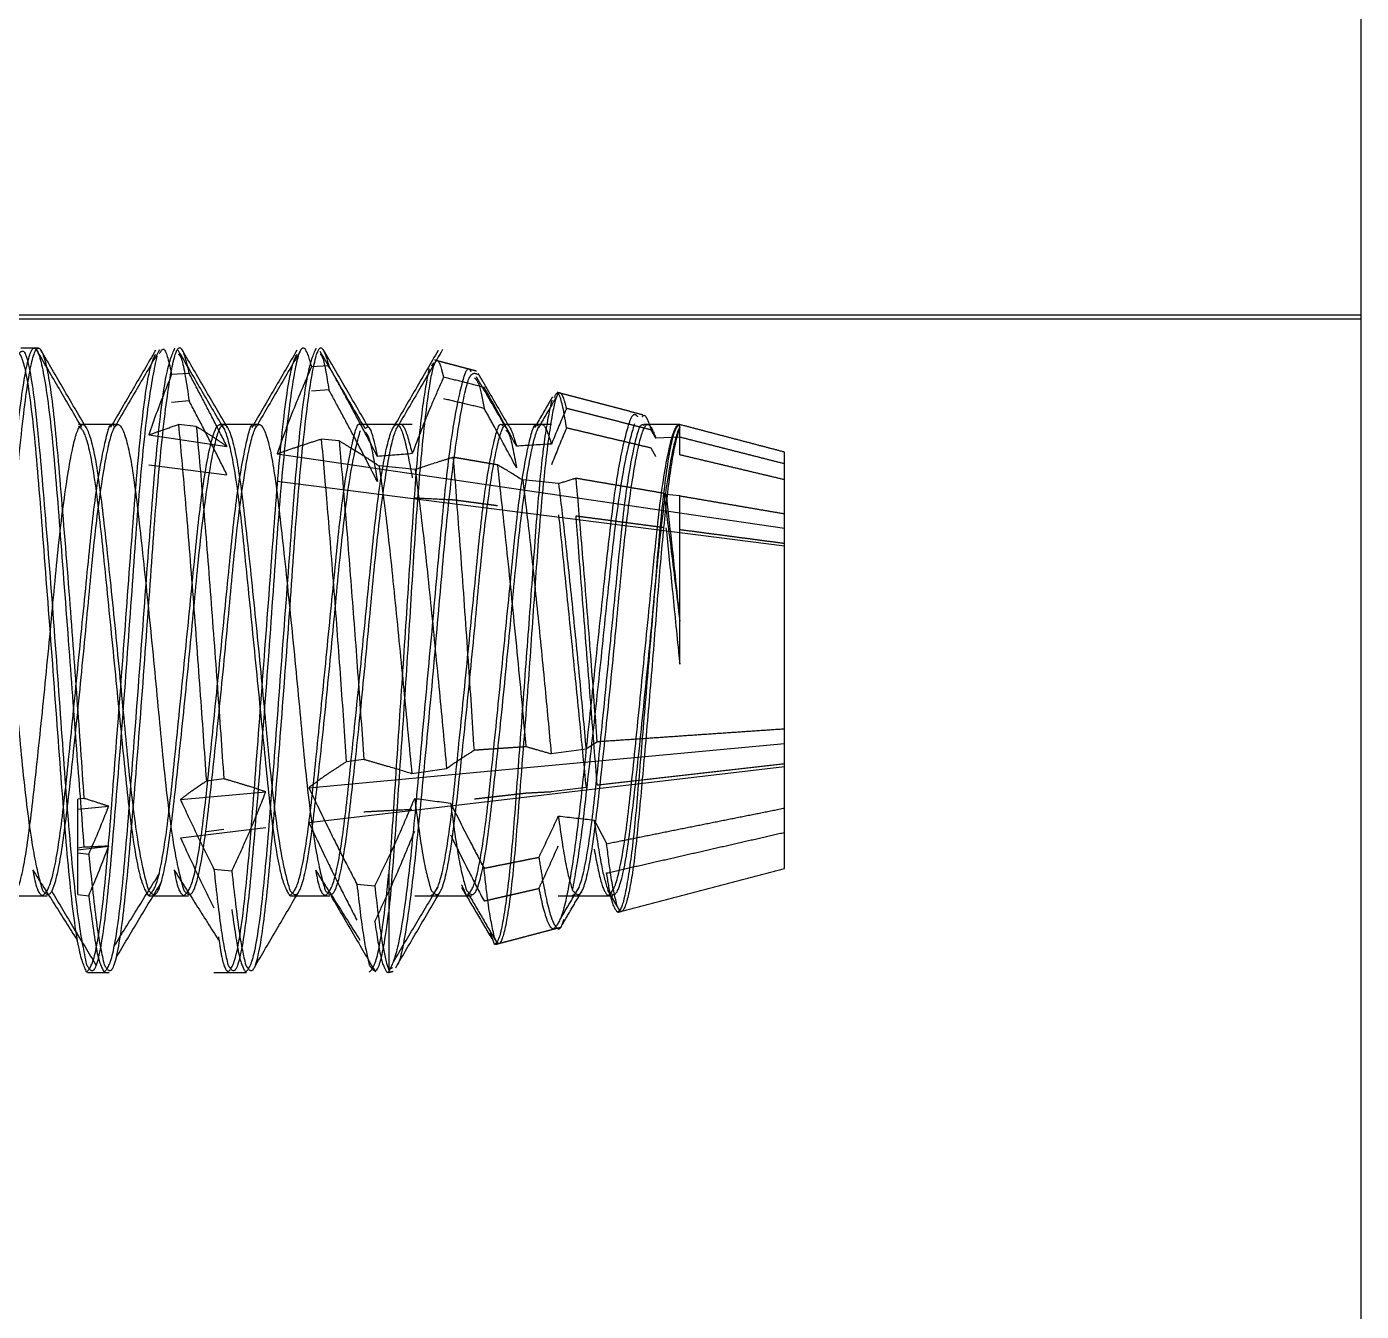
# Paper-space layout '2 DOOR PANEL LAYOUT - A1 Sheet' of a CAD drawing. Extents: x 50 to 825, y 22 to 486.
# Drawn here: x 565.134 to 566.109, y 465.388 to 466.326 of the extents above; entities that cross this region are included whole.
import ezdxf

# ---------------------------------------------------------------- set-up
doc = ezdxf.new("R2010")
doc.units = 0
doc.linetypes.add('HIDDEN', pattern=[0.375, 0.25, -0.125])
doc.layers.add('N-EQPM', color=3, linetype='Continuous', lineweight=25)

psp = doc.layouts.new('2 DOOR PANEL LAYOUT - A1 Sheet')

# ---------------------------------------------------------------- linework, layer by layer
at = {"layer": 'N-EQPM', "linetype": 'HIDDEN', "ltscale": 7}
for p, q in [((566.10934, 466.11538), (566.10934, 466.7518)), ((566.10934, 466.11538), (564.86973, 466.11538)), ((566.10934, 466.11249), (564.86973, 466.11249)), ((566.10934, 466.11249), (566.10934, 466.11538)), ((566.10934, 464.9952), (566.10934, 466.11249)), ((565.2528, 466.07277), (565.24003, 466.072)), ((565.35496, 466.07829), (565.34219, 466.07767)), ((565.35496, 466.06074), (565.34219, 466.05981)), ((565.2528, 466.05273), (565.24003, 466.05164)), ((565.25806, 466.03413), (565.24501, 466.03544)), ((565.61134, 466.02623), (565.61134, 466.03543)), ((565.22328, 466.02788), (565.28045, 466.01948)), ((565.3624, 466.02353), (565.34936, 466.02487)), ((565.61134, 466.02623), (565.59389, 466.0254)), ((565.61134, 466.01332), (565.61134, 466.02623)), ((565.31716, 466.01409), (565.68787, 465.95967)), ((565.68787, 466.00676), (565.68787, 466.01531)), ((565.22328, 466.00606), (565.28045, 465.99878)), ((565.41791, 466.0027), (565.39167, 466.0052)), ((565.68787, 465.9703), (565.68787, 466.00676)), ((565.52274, 465.99241), (565.49655, 465.99502)), ((565.31716, 465.9941), (565.68787, 465.94689)), ((565.61134, 465.9834), (565.60126, 465.98444)), ((565.61134, 465.89188), (565.61134, 465.9834)), ((565.68787, 465.81298), (565.68787, 465.9703)), ((565.61134, 465.86031), (565.61134, 465.89188)), ((565.68787, 465.80235), (565.68787, 465.81298)), ((565.34036, 465.77012), (565.68787, 465.80235)), ((565.68787, 465.75526), (565.68787, 465.80235)), ((565.38046, 465.7907), (565.36767, 465.78896)), ((565.54283, 465.79832), (565.51735, 465.79478)), ((565.34036, 465.7447), (565.68787, 465.78573)), ((565.44099, 465.78401), (565.41555, 465.78037)), ((565.27817, 465.77665), (565.26539, 465.77487)), ((565.17596, 465.76232), (565.17137, 465.76167)), ((565.17137, 465.72248), (565.17137, 465.76167)), ((565.24647, 465.76142), (565.30882, 465.7672)), ((565.54283, 465.77023), (565.51735, 465.76702)), ((565.17137, 465.75445), (565.19401, 465.75655)), ((565.68787, 465.71119), (565.68787, 465.75526)), ((565.24647, 465.73362), (565.30882, 465.74098)), ((565.27817, 465.73948), (565.26539, 465.73787)), ((565.17137, 465.72476), (565.19401, 465.72743)), ((565.17596, 465.72658), (565.17137, 465.726)), ((565.17137, 465.69201), (565.17137, 465.726)), ((565.17137, 465.72248), (565.17948, 465.72147)), ((565.27093, 465.71073), (565.28399, 465.70927)), ((565.39863, 465.70709), (565.39863, 465.6793)), ((565.37538, 465.69966), (565.38844, 465.69836)), ((565.56568, 465.68359), (565.55875, 465.6953)), ((565.17137, 465.69201), (565.17948, 465.69116)), ((565.39863, 465.6793), (565.39863, 465.63536))]:
    psp.add_line(p, q, dxfattribs=at)
for start_param, end_param in [(5.439653, 5.464111), (5.346525, 5.369179), (0.851795, 0.876472), (0.947633, 0.970525)]:
    psp.add_ellipse((566.34464, 465.86325), major_axis=(-1.40224, 0.03847), ratio=0.119681, start_param=start_param, end_param=end_param, dxfattribs=at)
for points, knots in [([(565.08744, 465.64076), (565.0895, 465.63754), (565.09367, 465.631), (565.1007, 465.66574), (565.10653, 465.72822), (565.11326, 465.81172), (565.12, 465.90296), (565.12583, 465.98834), (565.13286, 466.05443), (565.13909, 466.09144), (565.14532, 466.09393), (565.15235, 466.06118), (565.15818, 465.99813), (565.16463, 465.91842), (565.17081, 465.83478), (565.17426, 465.78615), (565.17596, 465.76232)], [0, 0, 0, 0, 0.072273, 0.146454, 0.217685, 0.291219, 0.364753, 0.435984, 0.510165, 0.582438, 0.654711, 0.728892, 0.800123, 0.873657, 0.938073, 1, 1, 1, 1]), ([(565.08744, 465.63533), (565.0895, 465.63758), (565.09367, 465.64215), (565.1007, 465.69195), (565.10653, 465.76549), (565.11326, 465.8544), (565.12, 465.94449), (565.12583, 466.02243), (565.13286, 466.07593), (565.13909, 466.09702), (565.14532, 466.08273), (565.15235, 466.03498), (565.15818, 465.96084), (565.16463, 465.87602), (565.17081, 465.79281), (565.17426, 465.74836), (565.17596, 465.72658)], [0, 0, 0, 0, 0.072273, 0.146454, 0.217685, 0.291219, 0.364753, 0.435984, 0.510165, 0.582438, 0.654711, 0.728892, 0.800123, 0.873657, 0.938073, 1, 1, 1, 1]), ([(565.19074, 465.64076), (565.1928, 465.63754), (565.19697, 465.631), (565.204, 465.66574), (565.20983, 465.72822), (565.21657, 465.81171), (565.2233, 465.90296), (565.22913, 465.98831), (565.23615, 466.05453), (565.24198, 466.0886), (565.2473, 466.09509), (565.25094, 466.0803), (565.2528, 466.07277)], [0, 0, 0, 0, 0.103366, 0.209461, 0.311337, 0.416506, 0.521676, 0.623552, 0.729647, 0.833013, 0.915101, 1, 1, 1, 1]), ([(565.28113, 465.64076), (565.28319, 465.63754), (565.28736, 465.631), (565.29439, 465.66574), (565.30021, 465.72822), (565.30695, 465.81171), (565.31369, 465.90296), (565.31952, 465.98831), (565.32654, 466.05452), (565.33223, 466.08772), (565.3372, 466.09478), (565.34051, 466.08344), (565.34219, 466.07767)], [0, 0, 0, 0, 0.104981, 0.212733, 0.316201, 0.423013, 0.529826, 0.633293, 0.741045, 0.846026, 0.921675, 1, 1, 1, 1]), ([(565.29404, 465.64076), (565.2961, 465.63754), (565.30027, 465.631), (565.3073, 465.66574), (565.31313, 465.72822), (565.31987, 465.81171), (565.3266, 465.90296), (565.33243, 465.98831), (565.33945, 466.05452), (565.34513, 466.0876), (565.35005, 466.09472), (565.3533, 466.08383), (565.35496, 466.07829)], [0, 0, 0, 0, 0.105211, 0.213199, 0.316894, 0.42394, 0.530986, 0.634681, 0.742669, 0.84788, 0.922615, 1, 1, 1, 1]), ([(565.12679, 466.08984), (565.12865, 466.0877), (565.13263, 466.08313), (565.13944, 466.03445), (565.14526, 465.96103), (565.152, 465.87212), (565.15874, 465.7819), (565.16457, 465.70449), (565.1716, 465.64896), (565.17577, 465.63983), (565.17783, 465.63533)], [0, 0, 0, 0, 0.113482, 0.242387, 0.366166, 0.493947, 0.621727, 0.745506, 0.874411, 1, 1, 1, 1]), ([(565.12799, 466.08643), (565.12946, 466.08845), (565.13305, 466.0934), (565.13944, 466.06042), (565.14526, 465.99837), (565.152, 465.91479), (565.15874, 465.82344), (565.16457, 465.73857), (565.1716, 465.6705), (565.17577, 465.65059), (565.17783, 465.64076)], [0, 0, 0, 0, 0.091797, 0.223855, 0.350662, 0.481568, 0.612474, 0.739281, 0.871339, 1, 1, 1, 1]), ([(565.17443, 466.0333), (565.16894, 466.04268), (565.15796, 466.06147), (565.14702, 466.08029), (565.14154, 466.08971)], [0, 0, 0, 0, 0.499556, 1, 1, 1, 1]), ([(565.17743, 466.03341), (565.17195, 466.04278), (565.16098, 466.06154), (565.15004, 466.08034), (565.14456, 466.08974)], [0, 0, 0, 0, 0.499614, 1, 1, 1, 1]), ([(565.17783, 465.63533), (565.17989, 465.63758), (565.18406, 465.64216), (565.19109, 465.69194), (565.19691, 465.76551), (565.20365, 465.85435), (565.21039, 465.94467), (565.21621, 466.02179), (565.22278, 466.07454), (565.22654, 466.08319), (565.22818, 466.08697)], [0, 0, 0, 0, 0.127348, 0.258058, 0.38357, 0.51314, 0.642709, 0.768222, 0.898931, 1, 1, 1, 1]), ([(565.17783, 465.64076), (565.17989, 465.63754), (565.18406, 465.631), (565.19109, 465.66573), (565.19691, 465.72823), (565.20365, 465.81169), (565.21039, 465.90307), (565.21622, 465.98793), (565.22325, 466.056), (565.22742, 466.07591), (565.22948, 466.08574)], [0, 0, 0, 0, 0.124087, 0.25145, 0.373748, 0.5, 0.626252, 0.74855, 0.875913, 1, 1, 1, 1]), ([(565.19074, 465.63533), (565.1928, 465.63758), (565.19697, 465.64216), (565.204, 465.69195), (565.20983, 465.7655), (565.21656, 465.85437), (565.2233, 465.94461), (565.22913, 466.02201), (565.23616, 466.07754), (565.24033, 466.08667), (565.24239, 466.09117)], [0, 0, 0, 0, 0.124087, 0.25145, 0.373748, 0.5, 0.626252, 0.74855, 0.875913, 1, 1, 1, 1]), ([(565.22829, 466.0898), (565.22281, 466.08039), (565.21187, 466.06157), (565.20089, 466.04277), (565.19541, 466.03338)], [0, 0, 0, 0, 0.500446, 1, 1, 1, 1]), ([(565.23122, 466.08999), (565.22574, 466.08058), (565.2148, 466.06177), (565.20383, 466.04297), (565.19835, 466.03359)], [0, 0, 0, 0, 0.500489, 1, 1, 1, 1]), ([(565.23127, 466.0874), (565.23233, 466.08932), (565.23509, 466.09432), (565.23815, 466.08052), (565.24003, 466.072)], [0, 0, 0, 0, 0.383227, 1, 1, 1, 1]), ([(565.27773, 466.0333), (565.27224, 466.04268), (565.26126, 466.06147), (565.25032, 466.08029), (565.24484, 466.08971)], [0, 0, 0, 0, 0.499556, 1, 1, 1, 1]), ([(565.24494, 466.08697), (565.24573, 466.0862), (565.2482, 466.08377), (565.25093, 466.06531), (565.2528, 466.05273)], [0, 0, 0, 0, 0.319039, 1, 1, 1, 1]), ([(565.28074, 466.03341), (565.27525, 466.04278), (565.26428, 466.06154), (565.25334, 466.08034), (565.24787, 466.08974)], [0, 0, 0, 0, 0.499614, 1, 1, 1, 1]), ([(565.28113, 465.63533), (565.28319, 465.63758), (565.28736, 465.64216), (565.29439, 465.69194), (565.30021, 465.76551), (565.30695, 465.85435), (565.31369, 465.94467), (565.31951, 466.02179), (565.32608, 466.07454), (565.32984, 466.08319), (565.33148, 466.08697)], [0, 0, 0, 0, 0.127348, 0.258058, 0.38357, 0.51314, 0.642709, 0.768222, 0.898931, 1, 1, 1, 1]), ([(565.29404, 465.63533), (565.2961, 465.63758), (565.30027, 465.64216), (565.3073, 465.69195), (565.31313, 465.7655), (565.31987, 465.85437), (565.3266, 465.94461), (565.33243, 466.02201), (565.33946, 466.07754), (565.34363, 466.08667), (565.34569, 466.09117)], [0, 0, 0, 0, 0.124087, 0.25145, 0.373748, 0.5, 0.626252, 0.74855, 0.875913, 1, 1, 1, 1]), ([(565.33159, 466.0898), (565.32611, 466.08039), (565.31517, 466.06157), (565.30419, 466.04277), (565.29871, 466.03338)], [0, 0, 0, 0, 0.500446, 1, 1, 1, 1]), ([(565.33452, 466.08999), (565.32904, 466.08058), (565.3181, 466.06177), (565.30713, 466.04297), (565.30165, 466.03359)], [0, 0, 0, 0, 0.500489, 1, 1, 1, 1]), ([(565.38146, 466.03253), (565.37598, 466.04189), (565.36502, 466.06062), (565.35408, 466.07941), (565.34861, 466.08882)], [0, 0, 0, 0, 0.499619, 1, 1, 1, 1]), ([(565.34867, 466.08691), (565.34914, 466.08646), (565.35111, 466.08453), (565.35329, 466.07104), (565.35496, 466.06074)], [0, 0, 0, 0, 0.236348, 1, 1, 1, 1]), ([(565.38353, 466.03411), (565.37809, 466.04345), (565.36719, 466.06213), (565.3563, 466.08084), (565.35085, 466.0902)], [0, 0, 0, 0, 0.499819, 1, 1, 1, 1]), ([(565.43881, 466.0701), (565.43837, 466.07202), (565.43626, 466.08128), (565.43253, 466.08513), (565.42821, 466.06582), (565.4231, 466.02355), (565.41811, 465.96269), (565.41381, 465.8899), (565.40876, 465.81334), (565.4037, 465.74159), (565.40064, 465.69934), (565.39886, 465.68153), (565.39863, 465.6793)], [0, 0, 0, 0, 0.030685, 0.147582, 0.264408, 0.382582, 0.501566, 0.620507, 0.740518, 0.861587, 0.98264, 1, 1, 1, 1]), ([(565.43481, 466.08966), (565.42932, 466.08023), (565.41837, 466.0614), (565.40739, 466.04259), (565.4019, 466.03319)], [0, 0, 0, 0, 0.500489, 1, 1, 1, 1]), ([(565.43794, 466.09018), (565.43245, 466.08074), (565.42147, 466.06188), (565.41044, 466.043), (565.40494, 466.03357)], [0, 0, 0, 0, 0.500736, 1, 1, 1, 1]), ([(565.28045, 466.01948), (565.27739, 466.02557), (565.27135, 466.03755), (565.2621, 466.0553), (565.2559, 466.06695), (565.2528, 466.07277)], [0, 0, 0, 0, 0.340631, 0.670304, 1, 1, 1, 1]), ([(565.34219, 466.07767), (565.33758, 466.06696), (565.33014, 466.0497), (565.32206, 466.02839), (565.31845, 466.01786), (565.31716, 466.01409)], [0, 0, 0, 0, 0.511684, 0.825385, 1, 1, 1, 1]), ([(565.39042, 466.01212), (565.38462, 466.0232), (565.37593, 466.03983), (565.36399, 466.06183), (565.35797, 466.07281), (565.35496, 466.07829)], [0, 0, 0, 0, 0.499943, 0.749968, 1, 1, 1, 1]), ([(565.39863, 465.63541), (565.40068, 465.63937), (565.40487, 465.64746), (565.41188, 465.68956), (565.41804, 465.74985), (565.42455, 465.82279), (565.43168, 465.899), (565.43795, 465.96996), (565.44435, 466.02819), (565.45151, 466.06397), (565.45598, 466.07923), (565.45844, 466.07465), (565.45873, 466.07411)], [0, 0, 0, 0, 0.107399, 0.219491, 0.331697, 0.443551, 0.553003, 0.662598, 0.772022, 0.878842, 0.985827, 1, 1, 1, 1]), ([(565.4281, 466.07614), (565.42645, 466.06781), (565.42314, 466.05108), (565.4181, 465.99811), (565.41381, 465.93105), (565.40876, 465.85522), (565.4037, 465.7796), (565.40064, 465.73149), (565.39886, 465.70981), (565.39863, 465.70709)], [0, 0, 0, 0, 0.160653, 0.322404, 0.484099, 0.647248, 0.811834, 0.976399, 1, 1, 1, 1]), ([(565.4047, 465.64055), (565.40476, 465.64058), (565.407, 465.64167), (565.41191, 465.66675), (565.41803, 465.71527), (565.42455, 465.78295), (565.43168, 465.85792), (565.43795, 465.9326), (565.44435, 465.99829), (565.45151, 466.04659), (565.45755, 466.07455), (565.46162, 466.07304), (565.46351, 466.07234)], [0, 0, 0, 0, 0.003377, 0.118411, 0.233561, 0.348351, 0.460676, 0.573147, 0.685443, 0.795066, 0.904859, 1, 1, 1, 1]), ([(565.48615, 466.03483), (565.48071, 466.04417), (565.47336, 466.05679), (565.46602, 466.06941), (565.46411, 466.07269)], [0, 0, 0, 0, 0.740215, 1, 1, 1, 1]), ([(565.24003, 466.072), (565.23566, 466.06119), (565.22977, 466.0466), (565.22461, 466.03173), (565.22328, 466.02788)], [0, 0, 0, 0, 0.740988, 1, 1, 1, 1]), ([(565.43881, 466.0701), (565.43812, 466.06855), (565.43489, 466.0614), (565.42679, 466.04295), (565.42022, 466.0257), (565.41583, 466.01419)], [0, 0, 0, 0, 0.084298, 0.389154, 1, 1, 1, 1]), ([(565.46845, 466.06256), (565.46345, 466.06384), (565.45357, 466.06635), (565.44369, 466.06886), (565.43881, 466.0701)], [0, 0, 0, 0, 0.506847, 1, 1, 1, 1]), ([(565.46141, 466.06965), (565.46239, 466.06864), (565.46461, 466.06633), (565.46707, 466.05411), (565.46845, 466.04724)], [0, 0, 0, 0, 0.43766, 1, 1, 1, 1]), ([(565.48437, 466.03323), (565.47891, 466.04257), (565.47168, 466.05494), (565.46445, 466.06735), (565.46268, 466.07039)], [0, 0, 0, 0, 0.754525, 1, 1, 1, 1]), ([(565.39042, 465.99376), (565.38462, 466.00499), (565.37593, 466.02182), (565.36399, 466.04409), (565.35797, 466.05519), (565.35496, 466.06074)], [0, 0, 0, 0, 0.499943, 0.749968, 1, 1, 1, 1]), ([(565.46845, 466.04724), (565.46345, 466.04843), (565.45357, 466.05077), (565.44369, 466.05312), (565.43881, 466.05427)], [0, 0, 0, 0, 0.506847, 1, 1, 1, 1]), ([(565.49211, 466.01965), (565.48635, 466.03019), (565.47852, 466.04452), (565.47056, 466.05879), (565.46845, 466.06256)], [0, 0, 0, 0, 0.73551, 1, 1, 1, 1]), ([(565.5286, 466.04727), (565.52813, 466.04915), (565.52598, 466.05771), (565.52222, 466.06125), (565.5179, 466.04415), (565.51279, 466.00653), (565.5078, 465.95223), (565.5035, 465.88717), (565.49846, 465.81868), (565.4934, 465.75428), (565.4891, 465.70138), (565.48411, 465.66626), (565.47955, 465.65308), (565.47702, 465.65842), (565.47599, 465.6606)], [0, 0, 0, 0, 0.024911, 0.113583, 0.202188, 0.291934, 0.382376, 0.472778, 0.564083, 0.656293, 0.74849, 0.841354, 0.935332, 1, 1, 1, 1]), ([(565.51779, 466.05338), (565.51614, 466.04598), (565.51283, 466.03113), (565.5078, 465.9839), (565.50351, 465.92399), (565.49845, 465.85617), (565.4934, 465.78835), (565.4891, 465.72809), (565.48411, 465.68256), (565.47955, 465.65825), (565.47702, 465.6564), (565.47599, 465.65565)], [0, 0, 0, 0, 0.112491, 0.225853, 0.339166, 0.453609, 0.569188, 0.68475, 0.801149, 0.918943, 1, 1, 1, 1]), ([(565.51834, 466.05571), (565.51748, 466.05423), (565.51311, 466.04673), (565.50872, 466.03922), (565.5052, 466.0332)], [0, 0, 0, 0, 0.197043, 1, 1, 1, 1]), ([(565.52158, 466.05644), (565.52061, 466.05476), (565.51613, 466.04708), (565.51164, 466.03939), (565.50813, 466.03339)], [0, 0, 0, 0, 0.217879, 1, 1, 1, 1]), ([(565.5286, 466.03297), (565.52813, 466.03585), (565.52598, 466.04903), (565.52281, 466.06171), (565.52035, 466.05697), (565.51939, 466.05511)], [0, 0, 0, 0, 0.145661, 0.664132, 1, 1, 1, 1]), ([(565.28045, 465.99878), (565.27739, 466.00494), (565.27135, 466.01707), (565.2621, 466.03504), (565.2559, 466.04683), (565.2528, 466.05273)], [0, 0, 0, 0, 0.340631, 0.670304, 1, 1, 1, 1]), ([(565.49211, 466.00382), (565.48635, 466.01449), (565.47852, 466.02899), (565.47056, 466.04342), (565.46845, 466.04724)], [0, 0, 0, 0, 0.73551, 1, 1, 1, 1]), ([(565.5286, 466.04727), (565.52788, 466.04566), (565.52406, 466.03704), (565.52047, 466.02832), (565.51755, 466.02124)], [0, 0, 0, 0, 0.187205, 1, 1, 1, 1]), ([(565.04225, 465.6953), (565.0443, 465.69287), (565.04848, 465.68793), (565.0555, 465.71415), (565.06133, 465.76133), (565.06807, 465.82435), (565.07481, 465.89321), (565.08064, 465.95769), (565.08766, 466.00756), (565.0939, 466.03551), (565.10013, 466.03738), (565.10715, 466.01266), (565.11298, 465.96508), (565.11972, 465.9022), (565.12646, 465.8332), (565.13229, 465.76912), (565.13931, 465.71776), (565.14349, 465.70272), (565.14555, 465.6953)], [0, 0, 0, 0, 0.06204, 0.125731, 0.186869, 0.25, 0.313131, 0.374269, 0.43796, 0.5, 0.56204, 0.625731, 0.686869, 0.75, 0.813131, 0.874269, 0.93796, 1, 1, 1, 1]), ([(565.11972, 465.6953), (565.12178, 465.69287), (565.12595, 465.68793), (565.13298, 465.71415), (565.13881, 465.76133), (565.14555, 465.82435), (565.15228, 465.89321), (565.15811, 465.95769), (565.16514, 466.00756), (565.17137, 466.03551), (565.1776, 466.03738), (565.18463, 466.01266), (565.19046, 465.96508), (565.1972, 465.9022), (565.20393, 465.8332), (565.20976, 465.76912), (565.21679, 465.71776), (565.22096, 465.70272), (565.22302, 465.6953)], [0, 0, 0, 0, 0.06204, 0.125731, 0.186869, 0.25, 0.313131, 0.374269, 0.43796, 0.5, 0.56204, 0.625731, 0.686869, 0.75, 0.813131, 0.874269, 0.93796, 1, 1, 1, 1]), ([(565.14555, 465.6912), (565.1476, 465.6929), (565.15178, 465.69636), (565.1588, 465.73393), (565.16463, 465.78946), (565.17137, 465.85661), (565.17811, 465.92444), (565.18393, 465.98387), (565.19098, 466.02205), (565.19529, 466.03885), (565.1976, 466.03466), (565.1978, 466.0343)], [0, 0, 0, 0, 0.122613, 0.248489, 0.369321, 0.49409, 0.618859, 0.739691, 0.865567, 0.98818, 1, 1, 1, 1]), ([(565.14555, 465.6953), (565.1476, 465.69287), (565.15178, 465.68793), (565.1588, 465.71415), (565.16463, 465.76133), (565.17137, 465.82435), (565.17811, 465.89321), (565.18394, 465.95769), (565.19096, 466.00756), (565.1972, 466.03551), (565.20343, 466.03738), (565.21045, 466.01266), (565.21628, 465.96508), (565.22302, 465.9022), (565.22976, 465.8332), (565.23559, 465.76912), (565.24261, 465.71776), (565.24679, 465.70272), (565.24885, 465.6953)], [0, 0, 0, 0, 0.06204, 0.125731, 0.186869, 0.25, 0.313131, 0.374269, 0.43796, 0.5, 0.56204, 0.625731, 0.686869, 0.75, 0.813131, 0.874269, 0.93796, 1, 1, 1, 1]), ([(565.17198, 466.0343), (565.17384, 466.03268), (565.17782, 466.02923), (565.18463, 465.9925), (565.19046, 465.93705), (565.1972, 465.86995), (565.20393, 465.80185), (565.20976, 465.74339), (565.21679, 465.70149), (565.22096, 465.6946), (565.22302, 465.6912)], [0, 0, 0, 0, 0.113475, 0.242399, 0.366157, 0.493947, 0.621737, 0.745495, 0.874419, 1, 1, 1, 1]), ([(565.22302, 465.6953), (565.22508, 465.69287), (565.22925, 465.68793), (565.23628, 465.71415), (565.24211, 465.76133), (565.24885, 465.82435), (565.25558, 465.89321), (565.26141, 465.95769), (565.26844, 466.00756), (565.27467, 466.03551), (565.2809, 466.03738), (565.28793, 466.01266), (565.29376, 465.96508), (565.3005, 465.9022), (565.30723, 465.8332), (565.31306, 465.76912), (565.32009, 465.71776), (565.32426, 465.70272), (565.32632, 465.6953)], [0, 0, 0, 0, 0.06204, 0.125731, 0.186869, 0.25, 0.313131, 0.374269, 0.43796, 0.5, 0.56204, 0.625731, 0.686869, 0.75, 0.813131, 0.874269, 0.93796, 1, 1, 1, 1]), ([(565.22302, 465.6912), (565.22508, 465.6929), (565.22925, 465.69636), (565.23628, 465.73393), (565.24211, 465.78947), (565.24885, 465.85657), (565.25558, 465.92457), (565.26141, 465.98342), (565.26844, 466.02379), (565.27467, 466.03972), (565.2809, 466.02892), (565.28793, 465.99289), (565.29376, 465.93694), (565.3005, 465.86998), (565.30723, 465.80184), (565.31306, 465.7434), (565.32009, 465.70149), (565.32426, 465.6946), (565.32632, 465.6912)], [0, 0, 0, 0, 0.06204, 0.125731, 0.186869, 0.25, 0.313131, 0.374269, 0.43796, 0.5, 0.56204, 0.625731, 0.686869, 0.75, 0.813131, 0.874269, 0.93796, 1, 1, 1, 1]), ([(565.22328, 466.02788), (565.22652, 466.02906), (565.23357, 466.03162), (565.241, 466.0341), (565.24501, 466.03544)], [0, 0, 0, 0, 0.459863, 1, 1, 1, 1]), ([(565.24501, 466.03544), (565.24658, 466.01835), (565.2498, 465.98345), (565.25526, 465.91475), (565.26069, 465.84207), (565.26384, 465.79696), (565.26539, 465.77487)], [0, 0, 0, 0, 0.247519, 0.505358, 0.757739, 1, 1, 1, 1]), ([(565.24885, 465.6912), (565.25091, 465.6929), (565.25508, 465.69636), (565.2621, 465.73393), (565.26793, 465.78946), (565.27467, 465.85661), (565.28141, 465.92444), (565.28723, 465.98387), (565.29428, 466.02205), (565.29859, 466.03885), (565.3009, 466.03466), (565.30111, 466.0343)], [0, 0, 0, 0, 0.122613, 0.248489, 0.369321, 0.49409, 0.618859, 0.739691, 0.865567, 0.98818, 1, 1, 1, 1]), ([(565.24885, 465.6953), (565.25091, 465.69287), (565.25508, 465.68793), (565.2621, 465.71415), (565.26793, 465.76133), (565.27467, 465.82435), (565.28141, 465.89321), (565.28724, 465.95769), (565.29426, 466.00756), (565.3005, 466.03551), (565.30673, 466.03738), (565.31376, 466.01266), (565.31958, 465.96508), (565.32632, 465.9022), (565.33306, 465.8332), (565.33889, 465.76912), (565.34592, 465.71776), (565.35009, 465.70272), (565.35215, 465.6953)], [0, 0, 0, 0, 0.06204, 0.125731, 0.186869, 0.25, 0.313131, 0.374269, 0.43796, 0.5, 0.56204, 0.625731, 0.686869, 0.75, 0.813131, 0.874269, 0.93796, 1, 1, 1, 1]), ([(565.25806, 466.03413), (565.25961, 466.01716), (565.26278, 465.9825), (565.26818, 465.91472), (565.27354, 465.84307), (565.27664, 465.79848), (565.27817, 465.77665)], [0, 0, 0, 0, 0.247496, 0.505329, 0.757719, 1, 1, 1, 1]), ([(565.25806, 466.03413), (565.26067, 466.03252), (565.2659, 466.0293), (565.27344, 466.02441), (565.27809, 466.02115), (565.28045, 466.01948)], [0, 0, 0, 0, 0.329061, 0.65813, 1, 1, 1, 1]), ([(565.32632, 465.6912), (565.32838, 465.6929), (565.33255, 465.69636), (565.33958, 465.73393), (565.34541, 465.78946), (565.35215, 465.8566), (565.35889, 465.92445), (565.36471, 465.98385), (565.37176, 466.02215), (565.37608, 466.03863), (565.37838, 466.03471), (565.37858, 466.03436)], [0, 0, 0, 0, 0.12261, 0.248484, 0.369313, 0.49408, 0.618846, 0.739676, 0.865549, 0.988159, 1, 1, 1, 1]), ([(565.35215, 465.6953), (565.35421, 465.69287), (565.35838, 465.68793), (565.36541, 465.71415), (565.37123, 465.76133), (565.37797, 465.82435), (565.38471, 465.89322), (565.39054, 465.95767), (565.39757, 466.00763), (565.40362, 466.03446), (565.40951, 466.03844), (565.4137, 466.02235), (565.41583, 466.01419)], [0, 0, 0, 0, 0.100821, 0.204325, 0.303681, 0.406274, 0.508868, 0.608224, 0.711728, 0.812549, 0.904859, 1, 1, 1, 1]), ([(565.35215, 465.6912), (565.35421, 465.6929), (565.35838, 465.69636), (565.36541, 465.73393), (565.37123, 465.78947), (565.37797, 465.85657), (565.38471, 465.92457), (565.39054, 465.9834), (565.39757, 466.02386), (565.40362, 466.03904), (565.40951, 466.03095), (565.4137, 466.00808), (565.41583, 465.99647)], [0, 0, 0, 0, 0.100821, 0.204325, 0.303681, 0.406274, 0.508868, 0.608224, 0.711728, 0.812549, 0.904859, 1, 1, 1, 1]), ([(565.38156, 466.03263), (565.38234, 466.03337), (565.38515, 466.03604), (565.38821, 466.02214), (565.39042, 466.01212)], [0, 0, 0, 0, 0.278583, 1, 1, 1, 1]), ([(565.42962, 465.6912), (565.43168, 465.6929), (565.43585, 465.69636), (565.44288, 465.73393), (565.44871, 465.78946), (565.45545, 465.8566), (565.46219, 465.92447), (565.46801, 465.98379), (565.47505, 466.02238), (565.47939, 466.03813), (565.48168, 466.0348), (565.48188, 466.03451)], [0, 0, 0, 0, 0.122605, 0.248473, 0.369297, 0.494059, 0.61882, 0.739644, 0.865512, 0.988117, 1, 1, 1, 1]), ([(565.42962, 465.6953), (565.43168, 465.69287), (565.43585, 465.68793), (565.44288, 465.71415), (565.44871, 465.76133), (565.45545, 465.82435), (565.46219, 465.89322), (565.46801, 465.95767), (565.47504, 466.00763), (565.48093, 466.03365), (565.48639, 466.03833), (565.49018, 466.02594), (565.49211, 466.01965)], [0, 0, 0, 0, 0.102677, 0.208087, 0.309272, 0.413755, 0.518238, 0.619424, 0.724834, 0.827511, 0.912325, 1, 1, 1, 1]), ([(565.45545, 465.6912), (565.45751, 465.6929), (565.46168, 465.69636), (565.46871, 465.73393), (565.47453, 465.78946), (565.48127, 465.8566), (565.48801, 465.92447), (565.49384, 465.98377), (565.50087, 466.02243), (565.50522, 466.03801), (565.5075, 466.03483), (565.5077, 466.03455)], [0, 0, 0, 0, 0.122604, 0.248471, 0.369294, 0.494054, 0.618814, 0.739637, 0.865504, 0.988108, 1, 1, 1, 1]), ([(565.45545, 465.6953), (565.45751, 465.69287), (565.46168, 465.68793), (565.46871, 465.71415), (565.47453, 465.76133), (565.48127, 465.82435), (565.48801, 465.89322), (565.49384, 465.95767), (565.50086, 466.00763), (565.5067, 466.03339), (565.51203, 466.03826), (565.51569, 466.02698), (565.51755, 466.02124)], [0, 0, 0, 0, 0.10329, 0.209328, 0.311118, 0.416224, 0.52133, 0.62312, 0.729158, 0.832448, 0.914806, 1, 1, 1, 1]), ([(565.51889, 465.66692), (565.52096, 465.66876), (565.52509, 465.67244), (565.53217, 465.70523), (565.53866, 465.75412), (565.54487, 465.81526), (565.55201, 465.8806), (565.5586, 465.94273), (565.56474, 465.99513), (565.57188, 466.02958), (565.57702, 466.04542), (565.57985, 466.04201), (565.58054, 466.04118)], [0, 0, 0, 0, 0.109383, 0.218841, 0.328528, 0.438158, 0.544961, 0.651687, 0.758366, 0.862406, 0.96617, 1, 1, 1, 1]), ([(565.53292, 465.6912), (565.53498, 465.6929), (565.53915, 465.69636), (565.54618, 465.73393), (565.55201, 465.78946), (565.55875, 465.85659), (565.56549, 465.92448), (565.57131, 465.98373), (565.57834, 466.02259), (565.58271, 466.03766), (565.58497, 466.03489), (565.58517, 466.03465)], [0, 0, 0, 0, 0.122601, 0.248465, 0.369285, 0.494042, 0.618799, 0.739619, 0.865483, 0.988084, 1, 1, 1, 1]), ([(565.53292, 465.6953), (565.53498, 465.69287), (565.53915, 465.68793), (565.54618, 465.71415), (565.55201, 465.76133), (565.55875, 465.82435), (565.56549, 465.89322), (565.57132, 465.95767), (565.57833, 466.00763), (565.58402, 466.03264), (565.58896, 466.03799), (565.59223, 466.02965), (565.59389, 466.0254)], [0, 0, 0, 0, 0.105117, 0.213031, 0.316621, 0.423587, 0.530552, 0.634142, 0.742057, 0.847173, 0.922246, 1, 1, 1, 1]), ([(565.53302, 465.69528), (565.5349, 465.7056), (565.53899, 465.72801), (565.54486, 465.78207), (565.55201, 465.84529), (565.5586, 465.91001), (565.56473, 465.96779), (565.5719, 466.01369), (565.57627, 466.0287), (565.57845, 466.0362)], [0, 0, 0, 0, 0.128183, 0.278074, 0.424102, 0.570022, 0.715879, 0.858128, 1, 1, 1, 1]), ([(565.55875, 465.6912), (565.56081, 465.6929), (565.56498, 465.69636), (565.57201, 465.73393), (565.57783, 465.78947), (565.58457, 465.85657), (565.59131, 465.92456), (565.59715, 465.98345), (565.60413, 466.0237), (565.60876, 466.03551), (565.61103, 466.03539), (565.61134, 466.03537)], [0, 0, 0, 0, 0.121649, 0.246537, 0.366419, 0.490208, 0.613997, 0.73388, 0.858767, 0.980417, 1, 1, 1, 1]), ([(565.61134, 466.03537), (565.60983, 466.03431), (565.6068, 466.03219), (565.60165, 466.00457), (565.59677, 465.96206), (565.59242, 465.9074), (565.58731, 465.84719), (565.58235, 465.78782), (565.57804, 465.73616), (565.57297, 465.69824), (565.56873, 465.68064), (565.56646, 465.67957), (565.56568, 465.6792)], [0, 0, 0, 0, 0.102555, 0.205383, 0.308765, 0.412039, 0.516908, 0.622581, 0.728185, 0.835065, 0.943027, 1, 1, 1, 1]), ([(565.58396, 466.04133), (565.58426, 466.04168), (565.58625, 466.044), (565.58851, 466.03727), (565.59043, 466.03155)], [0, 0, 0, 0, 0.149438, 1, 1, 1, 1]), ([(565.31716, 466.01409), (565.32074, 466.01537), (565.3277, 466.01785), (565.3385, 466.02142), (565.34574, 466.02372), (565.34936, 466.02487)], [0, 0, 0, 0, 0.346275, 0.673113, 1, 1, 1, 1]), ([(565.32632, 465.6953), (565.32838, 465.69287), (565.33255, 465.68793), (565.33958, 465.71414), (565.34541, 465.76134), (565.35215, 465.82433), (565.35889, 465.8933), (565.36471, 465.95738), (565.37174, 466.00875), (565.37591, 466.02378), (565.37797, 466.0312)], [0, 0, 0, 0, 0.124079, 0.251461, 0.373738, 0.5, 0.626262, 0.748539, 0.875921, 1, 1, 1, 1]), ([(565.34936, 466.02487), (565.35078, 466.00878), (565.35368, 465.97598), (565.35857, 465.91452), (565.36343, 465.84995), (565.36627, 465.80903), (565.36767, 465.78896)], [0, 0, 0, 0, 0.247631, 0.505158, 0.757319, 1, 1, 1, 1]), ([(565.38143, 466.02994), (565.38226, 466.02911), (565.38511, 466.0262), (565.38821, 466.00724), (565.39042, 465.99376)], [0, 0, 0, 0, 0.289231, 1, 1, 1, 1]), ([(565.48434, 466.03128), (565.48503, 466.0307), (565.48747, 466.02862), (565.49017, 466.01419), (565.49211, 466.00382)], [0, 0, 0, 0, 0.280975, 1, 1, 1, 1]), ([(565.5286, 466.03297), (565.52788, 466.0313), (565.52406, 466.02238), (565.52047, 466.01336), (565.51755, 466.00604)], [0, 0, 0, 0, 0.187205, 1, 1, 1, 1]), ([(565.55875, 465.6953), (565.56081, 465.69287), (565.56498, 465.68793), (565.57201, 465.71415), (565.57783, 465.76133), (565.58457, 465.82435), (565.59131, 465.8932), (565.59715, 465.95771), (565.60413, 466.00746), (565.60876, 466.02799), (565.61103, 466.0326), (565.61134, 466.03324)], [0, 0, 0, 0, 0.121649, 0.246537, 0.366419, 0.490208, 0.613997, 0.73388, 0.858767, 0.980417, 1, 1, 1, 1]), ([(565.61134, 466.03324), (565.60983, 466.02861), (565.6068, 466.01934), (565.60165, 465.9824), (565.59677, 465.93298), (565.59242, 465.87462), (565.58731, 465.81429), (565.58235, 465.75853), (565.57804, 465.71386), (565.57297, 465.68548), (565.56873, 465.67729), (565.56646, 465.68198), (565.56568, 465.68359)], [0, 0, 0, 0, 0.102555, 0.205383, 0.308765, 0.412039, 0.516908, 0.622581, 0.728185, 0.835065, 0.943027, 1, 1, 1, 1]), ([(565.3624, 466.02353), (565.3638, 466.00758), (565.36666, 465.97506), (565.37148, 465.9145), (565.37627, 465.85091), (565.37908, 465.81052), (565.38046, 465.7907)], [0, 0, 0, 0, 0.247697, 0.505138, 0.757219, 1, 1, 1, 1]), ([(565.3624, 466.02353), (565.36496, 466.02202), (565.37145, 466.01821), (565.38146, 466.0121), (565.38827, 466.0075), (565.39167, 466.0052)], [0, 0, 0, 0, 0.245581, 0.622603, 1, 1, 1, 1]), ([(565.39167, 466.0052), (565.39355, 465.9914), (565.39737, 465.96331), (565.40373, 465.90259), (565.41004, 465.83785), (565.41374, 465.79929), (565.41555, 465.78037)], [0, 0, 0, 0, 0.2494, 0.50772, 0.75841, 1, 1, 1, 1]), ([(565.41791, 466.0027), (565.4237, 466.00463), (565.4324, 466.00752), (565.44193, 466.01047), (565.44544, 466.01155), (565.44592, 466.0117)], [0, 0, 0, 0, 0.633434, 0.950266, 1, 1, 1, 1]), ([(565.46123, 465.79746), (565.4598, 465.81922), (565.45684, 465.86441), (565.45181, 465.93532), (565.44812, 465.98428), (565.44629, 466.00703), (565.44592, 466.0117)], [0, 0, 0, 0, 0.291283, 0.604746, 0.919038, 1, 1, 1, 1]), ([(565.47802, 466.0062), (565.48004, 465.98797), (565.48412, 465.95113), (565.4911, 465.88243), (565.49605, 465.83093), (565.49848, 465.80456), (565.4989, 465.80004)], [0, 0, 0, 0, 0.307547, 0.621473, 0.935169, 1, 1, 1, 1]), ([(565.47802, 466.0062), (565.47949, 466.00535), (565.48591, 466.00162), (565.49192, 465.9979), (565.49655, 465.99502)], [0, 0, 0, 0, 0.228633, 1, 1, 1, 1]), ([(565.41791, 466.0027), (565.41971, 465.98906), (565.4234, 465.96125), (565.42956, 465.9025), (565.43568, 465.84002), (565.43924, 465.80244), (565.44099, 465.78401)], [0, 0, 0, 0, 0.249066, 0.507557, 0.758531, 1, 1, 1, 1]), ([(565.49655, 465.99502), (565.49816, 465.98196), (565.50146, 465.9553), (565.50704, 465.90228), (565.51258, 465.84627), (565.51579, 465.81171), (565.51735, 465.79478)], [0, 0, 0, 0, 0.2484, 0.507161, 0.758656, 1, 1, 1, 1]), ([(565.52274, 465.99241), (565.52647, 465.99358), (565.53071, 465.9949), (565.53501, 465.99621), (565.53552, 465.99637)], [0, 0, 0, 0, 0.881831, 1, 1, 1, 1]), ([(565.55101, 465.80361), (565.54955, 465.82334), (565.54656, 465.86389), (565.54149, 465.92744), (565.53777, 465.97142), (565.53592, 465.99193), (565.53552, 465.99637)], [0, 0, 0, 0, 0.293713, 0.603503, 0.914232, 1, 1, 1, 1]), ([(565.52274, 465.99241), (565.5243, 465.97958), (565.52748, 465.95338), (565.53287, 465.90222), (565.53822, 465.84828), (565.54131, 465.81475), (565.54283, 465.79832)], [0, 0, 0, 0, 0.248302, 0.507055, 0.7586, 1, 1, 1, 1]), ([(565.59963, 465.9854), (565.6013, 465.97268), (565.60495, 465.94505), (565.6091, 465.91052), (565.61134, 465.89188)], [0, 0, 0, 0, 0.460112, 1, 1, 1, 1]), ([(565.41791, 465.98186), (565.4237, 465.9816), (565.4324, 465.98121), (565.44193, 465.98074), (565.44544, 465.98057), (565.44592, 465.98055)], [0, 0, 0, 0, 0.633434, 0.950266, 1, 1, 1, 1]), ([(565.60126, 465.98444), (565.60266, 465.97239), (565.60553, 465.94782), (565.60909, 465.91407), (565.61103, 465.89498), (565.61134, 465.89188)], [0, 0, 0, 0, 0.446165, 0.910082, 1, 1, 1, 1]), ([(565.52274, 465.96938), (565.5243, 465.95454), (565.52748, 465.92423), (565.53287, 465.87038), (565.53822, 465.81651), (565.54131, 465.78544), (565.54283, 465.77023)], [0, 0, 0, 0, 0.248302, 0.507055, 0.7586, 1, 1, 1, 1]), ([(565.55101, 465.77197), (565.54955, 465.79046), (565.54656, 465.82844), (565.54149, 465.89286), (565.53777, 465.94024), (565.53592, 465.96369), (565.53552, 465.96876)], [0, 0, 0, 0, 0.293713, 0.603503, 0.914232, 1, 1, 1, 1]), ([(565.60126, 465.96), (565.60266, 465.94629), (565.60553, 465.91834), (565.60909, 465.8829), (565.61103, 465.86346), (565.61134, 465.86031)], [0, 0, 0, 0, 0.446165, 0.910082, 1, 1, 1, 1]), ([(565.51735, 465.79478), (565.51372, 465.79583), (565.5076, 465.79759), (565.50141, 465.79933), (565.4989, 465.80004)], [0, 0, 0, 0, 0.594005, 1, 1, 1, 1]), ([(565.41555, 465.78037), (565.40979, 465.78212), (565.40115, 465.78473), (565.38937, 465.78815), (565.38343, 465.78985), (565.38046, 465.7907)], [0, 0, 0, 0, 0.499963, 0.749979, 1, 1, 1, 1]), ([(565.46123, 465.79746), (565.45802, 465.79545), (565.45084, 465.79095), (565.44449, 465.78648), (565.44099, 465.78401)], [0, 0, 0, 0, 0.447671, 1, 1, 1, 1]), ([(565.36767, 465.78896), (565.36506, 465.78731), (565.35985, 465.78402), (565.35036, 465.77773), (565.34429, 465.77311), (565.34036, 465.77012)], [0, 0, 0, 0, 0.260983, 0.521972, 1, 1, 1, 1]), ([(565.26539, 465.77487), (565.26091, 465.77188), (565.25419, 465.76738), (565.24841, 465.76291), (565.24647, 465.76142)], [0, 0, 0, 0, 0.665191, 1, 1, 1, 1]), ([(565.30882, 465.7672), (565.30469, 465.76852), (565.29762, 465.77078), (565.28734, 465.77392), (565.28122, 465.77574), (565.27817, 465.77665)], [0, 0, 0, 0, 0.413106, 0.706546, 1, 1, 1, 1]), ([(565.19401, 465.75655), (565.19162, 465.75734), (565.18569, 465.75928), (565.17959, 465.76119), (565.17596, 465.76232)], [0, 0, 0, 0, 0.403677, 1, 1, 1, 1]), ([(565.24647, 465.76142), (565.24697, 465.76032), (565.25112, 465.75125), (565.25916, 465.7343), (565.267, 465.71859), (565.27093, 465.71073)], [0, 0, 0, 0, 0.064112, 0.531976, 1, 1, 1, 1]), ([(565.28399, 465.70927), (565.28658, 465.71486), (565.29176, 465.72602), (565.30021, 465.74526), (565.30564, 465.7591), (565.30882, 465.7672)], [0, 0, 0, 0, 0.29298, 0.585965, 1, 1, 1, 1]), ([(565.34036, 465.77012), (565.34493, 465.76046), (565.35282, 465.74378), (565.36464, 465.72036), (565.3718, 465.70656), (565.37538, 465.69966)], [0, 0, 0, 0, 0.407665, 0.703812, 1, 1, 1, 1]), ([(565.38844, 465.69836), (565.39101, 465.70359), (565.39745, 465.71671), (565.4074, 465.73794), (565.41421, 465.75418), (565.41762, 465.76231)], [0, 0, 0, 0, 0.24857, 0.624132, 1, 1, 1, 1]), ([(565.41762, 465.76231), (565.41974, 465.74628), (565.42392, 465.71472), (565.42774, 465.70171), (565.42962, 465.6953)], [0, 0, 0, 0, 0.507573, 1, 1, 1, 1]), ([(565.51735, 465.76702), (565.51372, 465.76683), (565.5076, 465.76651), (565.50141, 465.76617), (565.4989, 465.76604)], [0, 0, 0, 0, 0.594005, 1, 1, 1, 1]), ([(565.17948, 465.72147), (565.18409, 465.73218), (565.18909, 465.74381), (565.19365, 465.75562), (565.19401, 465.75655)], [0, 0, 0, 0, 0.920974, 1, 1, 1, 1]), ([(565.41555, 465.75414), (565.40979, 465.75386), (565.40115, 465.75343), (565.38937, 465.75281), (565.38343, 465.7525), (565.38046, 465.75234)], [0, 0, 0, 0, 0.499963, 0.749979, 1, 1, 1, 1]), ([(565.44386, 465.7589), (565.44591, 465.74372), (565.44996, 465.71384), (565.45364, 465.70142), (565.45545, 465.6953)], [0, 0, 0, 0, 0.507866, 1, 1, 1, 1]), ([(565.44386, 465.7589), (565.44847, 465.74969), (565.45646, 465.73375), (565.46478, 465.71796), (565.46829, 465.71129)], [0, 0, 0, 0, 0.577271, 1, 1, 1, 1]), ([(565.34036, 465.7447), (565.34493, 465.73491), (565.35282, 465.71801), (565.36464, 465.69428), (565.3718, 465.68031), (565.37538, 465.67333)], [0, 0, 0, 0, 0.407665, 0.703812, 1, 1, 1, 1]), ([(565.50838, 465.71931), (565.50949, 465.72159), (565.51436, 465.73156), (565.51898, 465.74164), (565.52255, 465.74942)], [0, 0, 0, 0, 0.228724, 1, 1, 1, 1]), ([(565.52255, 465.74942), (565.52439, 465.73661), (565.52803, 465.7114), (565.53131, 465.70061), (565.53292, 465.6953)], [0, 0, 0, 0, 0.508493, 1, 1, 1, 1]), ([(565.54876, 465.7465), (565.55054, 465.73441), (565.55404, 465.71064), (565.5572, 465.70036), (565.55875, 465.6953)], [0, 0, 0, 0, 0.508626, 1, 1, 1, 1]), ([(565.24647, 465.73362), (565.24697, 465.73251), (565.25112, 465.72332), (565.25916, 465.70614), (565.267, 465.69022), (565.27093, 465.68226)], [0, 0, 0, 0, 0.064112, 0.531976, 1, 1, 1, 1]), ([(565.38844, 465.67229), (565.39101, 465.67771), (565.39745, 465.69131), (565.4074, 465.71328), (565.41421, 465.73008), (565.41762, 465.73848)], [0, 0, 0, 0, 0.24857, 0.624132, 1, 1, 1, 1]), ([(565.44386, 465.73559), (565.44847, 465.72627), (565.45646, 465.71012), (565.46478, 465.69414), (565.46829, 465.68738)], [0, 0, 0, 0, 0.577271, 1, 1, 1, 1]), ([(565.19401, 465.72743), (565.19162, 465.72732), (565.18569, 465.72705), (565.17959, 465.72676), (565.17596, 465.72658)], [0, 0, 0, 0, 0.403677, 1, 1, 1, 1]), ([(565.17948, 465.69116), (565.18409, 465.70224), (565.18909, 465.71426), (565.19365, 465.72646), (565.19401, 465.72743)], [0, 0, 0, 0, 0.920974, 1, 1, 1, 1]), ([(565.17948, 465.72147), (565.18148, 465.70225), (565.18541, 465.6644), (565.18898, 465.64856), (565.19074, 465.64076)], [0, 0, 0, 0, 0.508007, 1, 1, 1, 1]), ([(565.50838, 465.69652), (565.50949, 465.69889), (565.51436, 465.70921), (565.51898, 465.71965), (565.52255, 465.7277)], [0, 0, 0, 0, 0.228724, 1, 1, 1, 1]), ([(565.54876, 465.7253), (565.55054, 465.71581), (565.55404, 465.69715), (565.5572, 465.69316), (565.55875, 465.6912)], [0, 0, 0, 0, 0.508626, 1, 1, 1, 1]), ([(565.56568, 465.68359), (565.56412, 465.68966), (565.56162, 465.69941), (565.5589, 465.72104), (565.55788, 465.72922)], [0, 0, 0, 0, 0.622106, 1, 1, 1, 1]), ([(565.50838, 465.71931), (565.50922, 465.71402), (565.51234, 465.69433), (565.51596, 465.67874), (565.51844, 465.67269), (565.51889, 465.6716)], [0, 0, 0, 0, 0.23142, 0.860587, 1, 1, 1, 1]), ([(565.13844, 465.71006), (565.14387, 465.70155), (565.15472, 465.68454), (565.16556, 465.66734), (565.17099, 465.65874)], [0, 0, 0, 0, 0.499922, 1, 1, 1, 1]), ([(565.1387, 465.70972), (565.13888, 465.70865), (565.14128, 465.69424), (565.14349, 465.69266), (565.14555, 465.6912)], [0, 0, 0, 0, 0.073962, 1, 1, 1, 1]), ([(565.19813, 465.6545), (565.20355, 465.66326), (565.2144, 465.68077), (565.22526, 465.69812), (565.23068, 465.70679)], [0, 0, 0, 0, 0.500083, 1, 1, 1, 1]), ([(565.24174, 465.71006), (565.24717, 465.70155), (565.25802, 465.68454), (565.26886, 465.66734), (565.27429, 465.65874)], [0, 0, 0, 0, 0.499922, 1, 1, 1, 1]), ([(565.242, 465.70972), (565.24218, 465.70865), (565.24458, 465.69424), (565.24679, 465.69266), (565.24885, 465.6912)], [0, 0, 0, 0, 0.073962, 1, 1, 1, 1]), ([(565.27093, 465.71073), (565.27274, 465.69418), (565.27632, 465.66163), (565.27954, 465.64764), (565.28113, 465.64076)], [0, 0, 0, 0, 0.508488, 1, 1, 1, 1]), ([(565.28399, 465.70927), (565.28578, 465.69309), (565.2893, 465.66126), (565.29248, 465.64752), (565.29404, 465.64076)], [0, 0, 0, 0, 0.508536, 1, 1, 1, 1]), ([(565.34504, 465.71006), (565.35047, 465.70155), (565.36132, 465.68454), (565.37216, 465.66734), (565.37759, 465.65874)], [0, 0, 0, 0, 0.499922, 1, 1, 1, 1]), ([(565.3453, 465.70972), (565.34548, 465.70865), (565.34788, 465.69424), (565.3501, 465.69266), (565.35215, 465.6912)], [0, 0, 0, 0, 0.073962, 1, 1, 1, 1]), ([(565.38443, 465.63533), (565.38649, 465.63757), (565.39067, 465.64212), (565.39576, 465.67852), (565.39828, 465.70359), (565.39863, 465.70709)], [0, 0, 0, 0, 0.45594, 0.923915, 1, 1, 1, 1]), ([(565.47599, 465.6606), (565.47444, 465.66747), (565.47197, 465.6784), (565.46928, 465.70239), (565.46829, 465.71129)], [0, 0, 0, 0, 0.629329, 1, 1, 1, 1]), ([(565.56568, 465.6792), (565.56412, 465.68145), (565.56162, 465.68506), (565.5589, 465.70158), (565.55788, 465.70781)], [0, 0, 0, 0, 0.622106, 1, 1, 1, 1]), ([(565.15236, 465.6944), (565.15778, 465.68535), (565.16863, 465.66725), (565.17947, 465.64925), (565.18489, 465.64025)], [0, 0, 0, 0, 0.499927, 1, 1, 1, 1]), ([(565.19953, 465.64618), (565.20496, 465.65525), (565.21582, 465.67338), (565.22669, 465.69137), (565.23212, 465.70037)], [0, 0, 0, 0, 0.500108, 1, 1, 1, 1]), ([(565.30054, 465.6388), (565.30599, 465.64812), (565.31688, 465.66677), (565.32778, 465.68533), (565.33323, 465.69461)], [0, 0, 0, 0, 0.500191, 1, 1, 1, 1]), ([(565.37538, 465.69966), (565.377, 465.68587), (565.38017, 465.65877), (565.38303, 465.6467), (565.38443, 465.64076)], [0, 0, 0, 0, 0.508739, 1, 1, 1, 1]), ([(565.38844, 465.69836), (565.39003, 465.6849), (565.39315, 465.65844), (565.39596, 465.64658), (565.39734, 465.64076)], [0, 0, 0, 0, 0.50875, 1, 1, 1, 1]), ([(565.40214, 465.64297), (565.40757, 465.65214), (565.41843, 465.67048), (565.4293, 465.68871), (565.43473, 465.69782)], [0, 0, 0, 0, 0.500111, 1, 1, 1, 1]), ([(565.40376, 465.6386), (565.40921, 465.64794), (565.4201, 465.66659), (565.43101, 465.68517), (565.43646, 465.69446)], [0, 0, 0, 0, 0.500196, 1, 1, 1, 1]), ([(565.45183, 465.69721), (565.45551, 465.69101), (565.46287, 465.67861), (565.47023, 465.66615), (565.47391, 465.65992)], [0, 0, 0, 0, 0.499898, 1, 1, 1, 1]), ([(565.45648, 465.69312), (565.45999, 465.68711), (565.46701, 465.67508), (565.47402, 465.66305), (565.47753, 465.65702)], [0, 0, 0, 0, 0.499683, 1, 1, 1, 1]), ([(565.50838, 465.69652), (565.50922, 465.69247), (565.51234, 465.67741), (565.51596, 465.66816), (565.51844, 465.66711), (565.51889, 465.66692)], [0, 0, 0, 0, 0.23142, 0.860587, 1, 1, 1, 1]), ([(565.52367, 465.67355), (565.52605, 465.67756), (565.5308, 465.68559), (565.53556, 465.69358), (565.53794, 465.69758)], [0, 0, 0, 0, 0.500062, 1, 1, 1, 1]), ([(565.52535, 465.66986), (565.52774, 465.67394), (565.53252, 465.6821), (565.5373, 465.69025), (565.53969, 465.69432)], [0, 0, 0, 0, 0.500113, 1, 1, 1, 1]), ([(565.17948, 465.69116), (565.18148, 465.6756), (565.18541, 465.64498), (565.18898, 465.63851), (565.19074, 465.63533)], [0, 0, 0, 0, 0.508007, 1, 1, 1, 1]), ([(565.35638, 465.69125), (565.3618, 465.68196), (565.37265, 465.66338), (565.38349, 465.64484), (565.38891, 465.63557)], [0, 0, 0, 0, 0.499922, 1, 1, 1, 1]), ([(565.28399, 465.68107), (565.28578, 465.66834), (565.2893, 465.6433), (565.29248, 465.63795), (565.29404, 465.63533)], [0, 0, 0, 0, 0.508536, 1, 1, 1, 1]), ([(565.38443, 465.64076), (565.38649, 465.63753), (565.39067, 465.63098), (565.39576, 465.65633), (565.39828, 465.67648), (565.39863, 465.6793)], [0, 0, 0, 0, 0.45594, 0.923915, 1, 1, 1, 1]), ([(565.51889, 465.6716), (565.52094, 465.66797), (565.52342, 465.66357), (565.5262, 465.67235), (565.52668, 465.67389)], [0, 0, 0, 0, 0.825157, 1, 1, 1, 1]), ([(565.38844, 465.67229), (565.39003, 465.66203), (565.39315, 465.64186), (565.39596, 465.63748), (565.39734, 465.63533)], [0, 0, 0, 0, 0.50875, 1, 1, 1, 1]), ([(565.27425, 465.66118), (565.27494, 465.65651), (565.27737, 465.63997), (565.27956, 465.63727), (565.28113, 465.63533)], [0, 0, 0, 0, 0.281911, 1, 1, 1, 1])]:
    psp.add_open_spline(points, degree=3, knots=knots, dxfattribs=at)
for points in [[(565.14269, 466.09134), (565.12978, 466.09134)], [(565.4349, 466.08181), (565.43216, 466.08253)], [(565.43164, 466.08056), (565.4299, 466.07839)], [(565.46291, 466.07444), (565.4349, 466.08181)], [(565.52452, 466.05825), (565.52179, 466.05896)], [(565.58428, 466.04254), (565.52452, 466.05825)], [(565.59043, 466.03155), (565.5286, 466.04727)], [(565.17497, 466.03543), (565.17198, 466.03543)], [(565.20079, 466.03543), (565.17497, 466.03543)], [(565.27827, 466.03543), (565.27528, 466.03543)], [(565.30409, 466.03543), (565.27827, 466.03543)], [(565.38156, 466.03543), (565.37858, 466.03543)], [(565.41583, 466.03543), (565.38156, 466.03543)], [(565.48483, 466.03543), (565.48188, 466.03543)], [(565.51755, 466.03543), (565.48483, 466.03543)], [(565.58811, 466.03543), (565.58517, 466.03543)], [(565.61134, 466.03543), (565.58811, 466.03543)], [(565.61134, 466.03543), (565.61117, 466.03547)], [(565.68787, 466.01531), (565.61134, 466.03543)], [(565.59043, 466.01828), (565.5286, 466.03297)], [(565.59389, 466.0254), (565.59043, 466.03155)], [(565.68787, 466.00676), (565.61134, 466.02623)], [(565.59389, 466.01206), (565.59043, 466.01828)], [(565.44592, 466.0117), (565.47802, 466.0062)], [(565.68787, 465.99513), (565.61134, 466.01332)], [(565.53552, 465.99637), (565.59963, 465.9854)], [(565.59963, 465.9854), (565.60126, 465.98444)], [(565.44592, 465.98055), (565.47802, 465.97632)], [(565.61134, 465.9834), (565.68787, 465.9703)], [(565.53552, 465.96876), (565.59963, 465.96033)], [(565.61134, 465.95879), (565.68787, 465.94872)], [(565.68787, 465.81298), (565.55101, 465.80361)], [(565.4989, 465.80004), (565.46123, 465.79746)], [(565.55101, 465.80361), (565.54283, 465.79832)], [(565.68787, 465.78756), (565.55101, 465.77197)], [(565.4989, 465.76604), (565.46123, 465.76175)], [(565.55788, 465.72922), (565.68787, 465.75526)], [(565.54876, 465.7465), (565.55788, 465.72922)], [(565.55788, 465.70781), (565.68787, 465.73749)], [(565.46829, 465.71129), (565.50838, 465.71931)], [(565.56903, 465.67995), (565.68787, 465.71119)], [(565.45181, 465.69926), (565.45545, 465.6912)], [(565.46829, 465.68738), (565.50838, 465.69652)], [(565.12332, 465.69108), (565.14914, 465.69108)], [(565.22363, 465.69108), (565.22662, 465.69108)], [(565.22662, 465.69108), (565.25244, 465.69108)], [(565.32693, 465.69108), (565.32992, 465.69108)], [(565.32992, 465.69108), (565.35574, 465.69108)], [(565.41762, 465.69108), (565.45905, 465.69108)], [(565.52255, 465.69108), (565.56235, 465.69108)], [(565.56631, 465.67924), (565.56903, 465.67995)], [(565.47599, 465.65565), (565.47298, 465.66412)], [(565.47908, 465.65631), (565.52371, 465.66804)], [(565.47669, 465.65568), (565.47908, 465.65631)], [(565.17844, 465.63516), (565.18143, 465.63516)], [(565.18143, 465.63516), (565.19434, 465.63516)], [(565.27093, 465.63516), (565.29465, 465.63516)], [(565.39734, 465.64076), (565.39863, 465.63731)], [(565.39734, 465.63533), (565.39863, 465.63541)], [(565.39863, 465.63731), (565.40131, 465.63874)], [(565.39863, 465.63516), (565.40202, 465.63605)]]:
    psp.add_open_spline(points, degree=1, dxfattribs=at)

doc.saveas('drawing.dxf')
